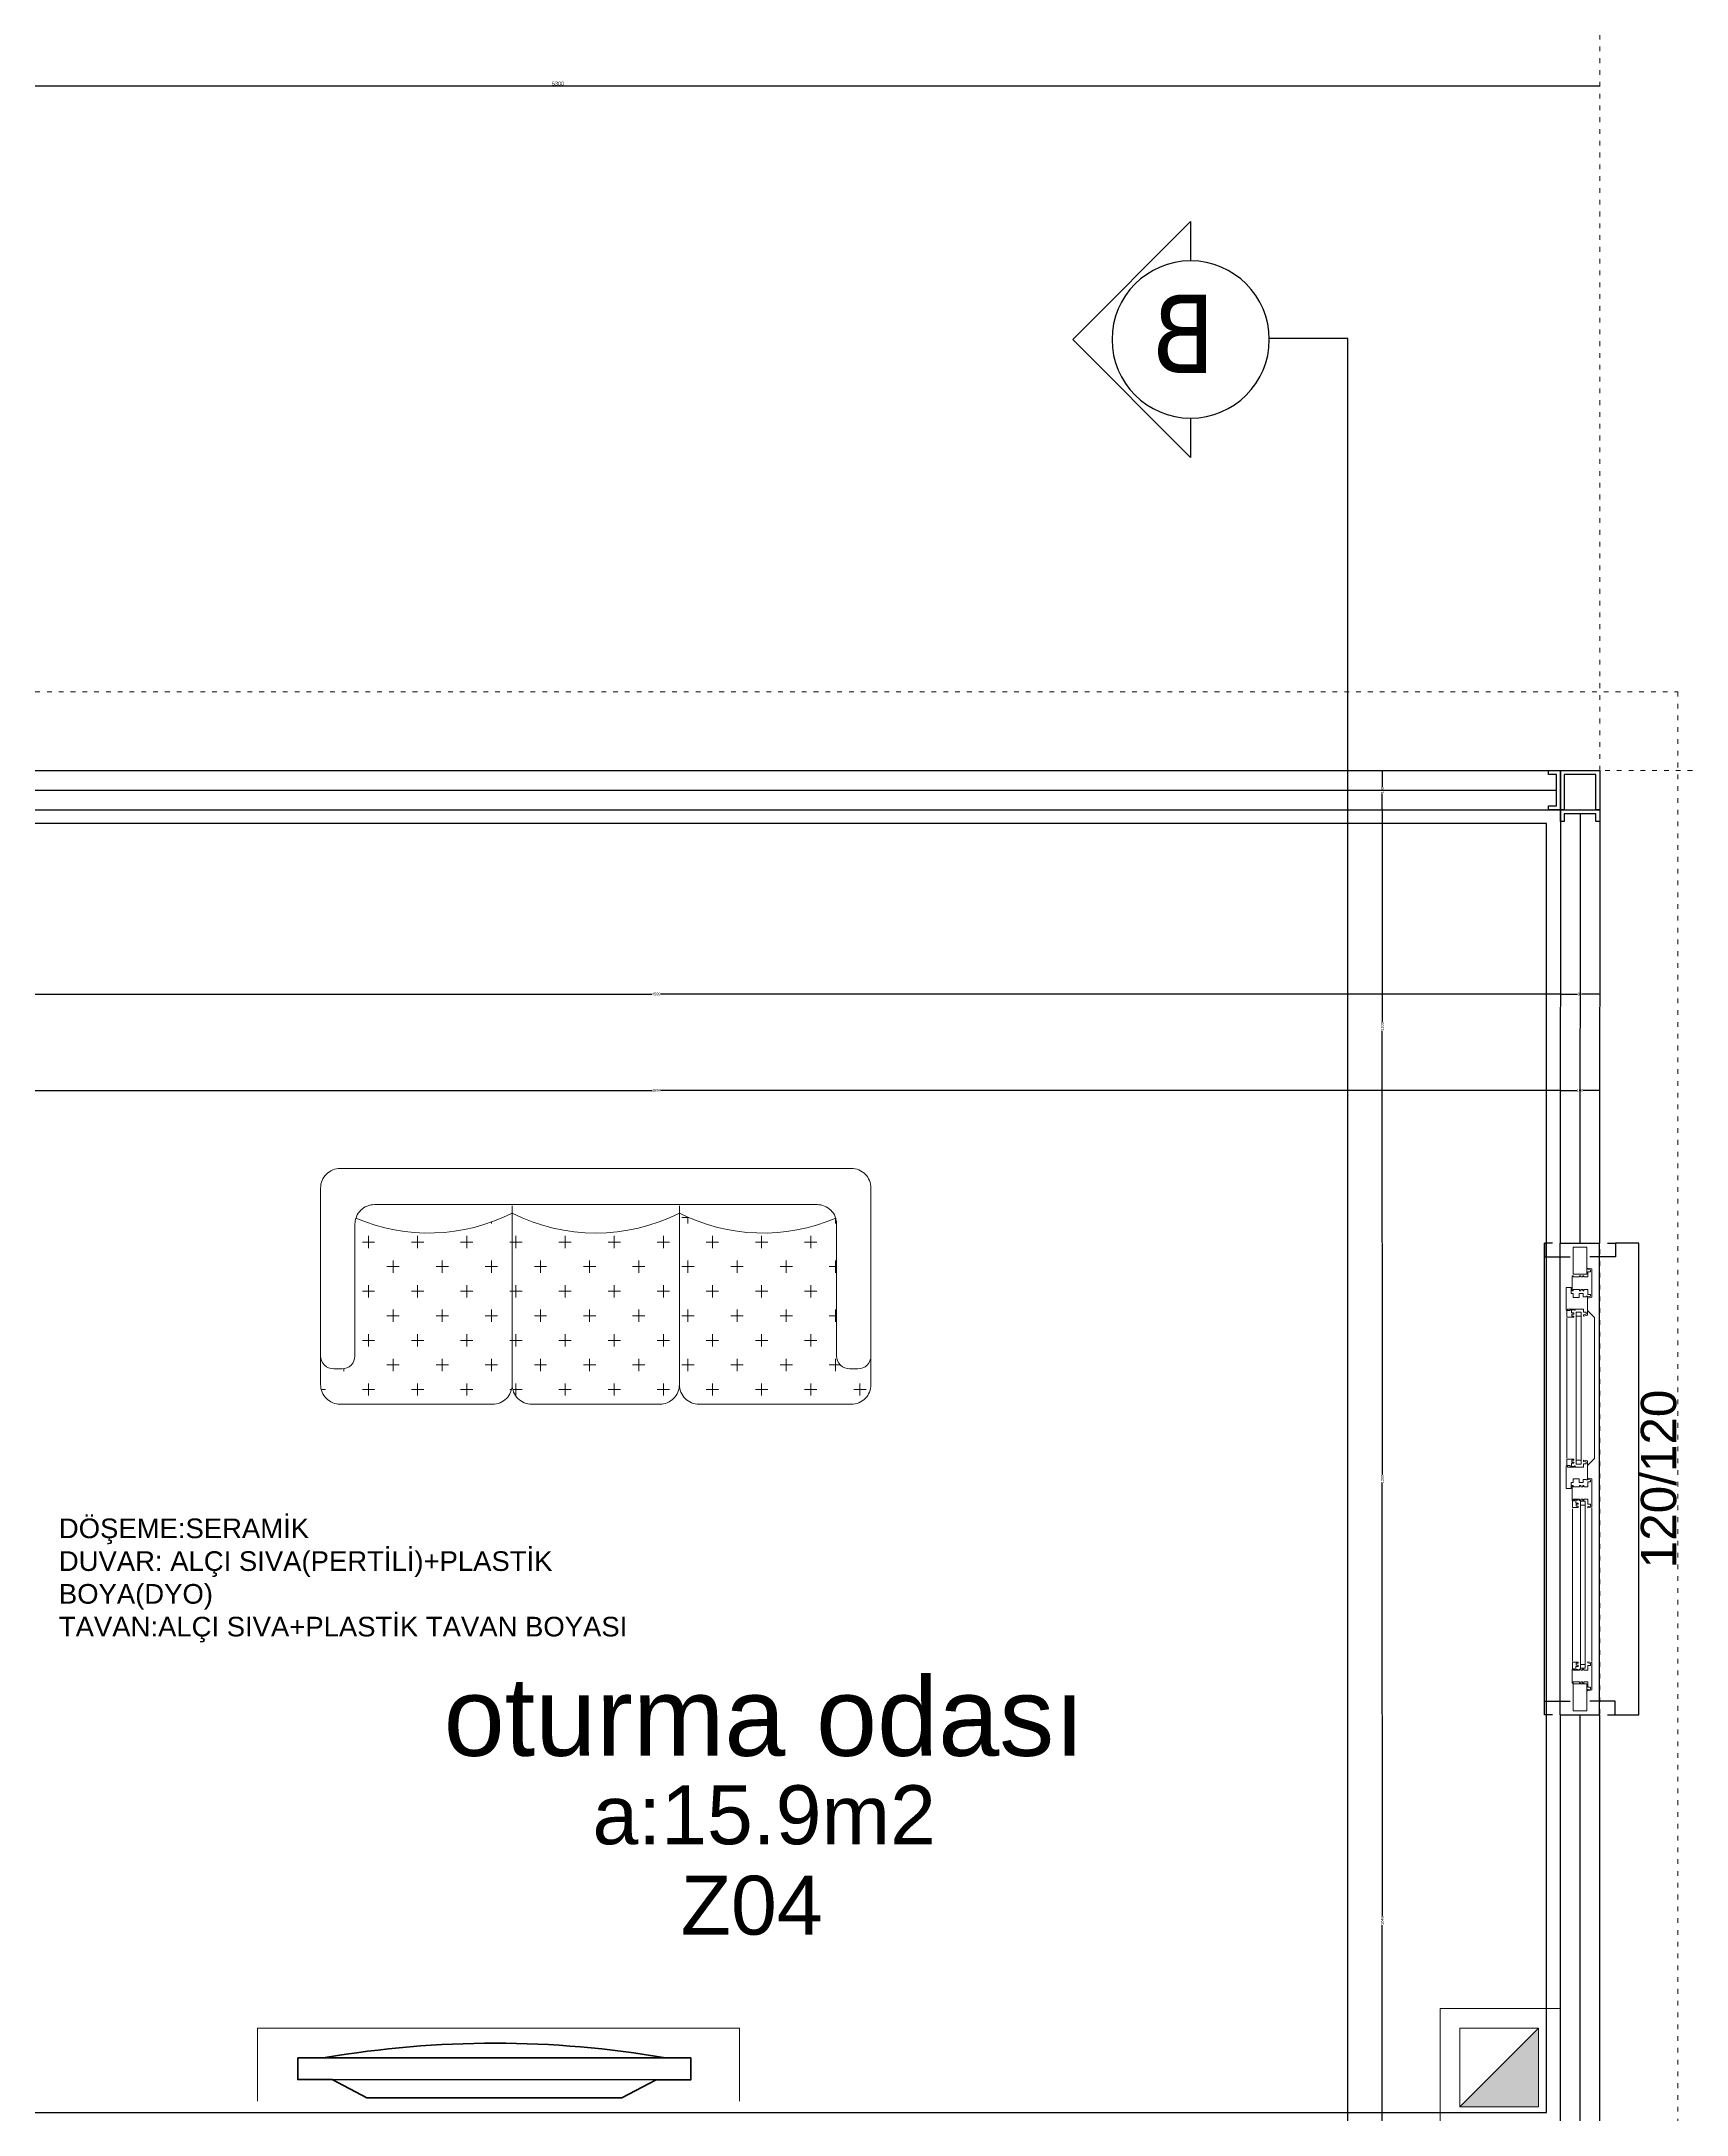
# Model space of a CAD drawing. Header units: centimetres. Extents: x -373760 to 14750, y -122502 to 29584.
# Drawn here: x -283835 to -279651, y -72435 to -67161 of the extents above; entities that cross this region are included whole.
import ezdxf
from ezdxf.enums import TextEntityAlignment as Align

# ---------------------------------------------------------------- set-up
doc = ezdxf.new("R2010")
doc.units = ezdxf.units.CM
doc.linetypes.add('ACAD_ISO03W100', pattern=[30, 12, -18])
for name, color, linetype, lineweight in [('AKSLAR-P', 211, 'Continuous', 9), ('DOGRAMA', 4, 'Continuous', 20), ('duvar', 10, 'Continuous', 25), ('KESİT CIZGILERİ-P', 35, 'Continuous', 25), ('PENCERE', 5, 'Continuous', 13), ('plan', 7, 'Continuous', 40), ('plan tefriş', 7, 'Continuous', 5), ('TEFRIS -P', 173, 'Continuous', 9), ('ÖLÇÜ', 3, 'Continuous', 25), ('Ölçü iç KGK', 124, 'Continuous', 20)]:
    doc.layers.add(name, color=color, linetype=linetype, lineweight=lineweight)
for name, color, linetype in [('alan', 7, 'Continuous'), ('duvar-kesim', 7, 'Continuous'), ('Kolon', 7, 'Continuous'), ('mahal', 7, 'Continuous'), ('MERDİVEN1', 9, 'Continuous'), ('Oda', 7, 'Continuous'), ('penc-yazi', 7, 'Continuous'), ('siva', 121, 'Continuous'), ('TASYUNU-P', 40, 'Continuous'), ('TEFRIS', 11, 'Continuous')]:
    doc.layers.add(name, color=color, linetype=linetype)
doc.styles.add('15 LİK', font='tahoma.ttf', dxfattribs={"height": 15})
doc.styles.get("Standard").update_dxf_attribs({"font": 'arial.ttf'})
doc.linetypes.add('BATTING', pattern='A,0.00254,-2.54,[134,ltypeshp.shx,S=2.54,R=0,X=-2.54,Y=0],-5.08,[134,ltypeshp.shx,S=2.54,R=180,X=2.54,Y=0],-2.54', length=10.16254)
doc.dimstyles.new('Aydın İç Ölçü', dxfattribs={"dimtxt": 7, "dimasz": 3, "dimexe": 0.18, "dimexo": 0.0625, "dimgap": 1, "dimtad": 0, "dimdec": 0, "dimzin": 0, "dimdsep": 46, "dimtxsty": 'Standard', "dimblk": 'DOT', "dimcen": 1, "dimse1": 1, "dimse2": 1, "dimclrd": 256, "dimclrt": 6, "dimadec": 0, "dimazin": 0, "dimtfac": 1, "dimtdec": 0, "dimtix": 1, "dimtofl": 0, "dimtmove": 0, "dimatfit": 3, "dimldrblk": 'DOT', "dimfxl": 1, "dimtolj": 1, "dimtzin": 0, "dimarcsym": 0})
doc.dimstyles.new('aydın ölçü', dxfattribs={"dimtxt": 10, "dimasz": 2.5, "dimexe": 5, "dimexo": 5, "dimtad": 1, "dimdec": 0, "dimtxsty": 'Standard', "dimblk": 'ARCHTICK', "dimcen": 2.5, "dimse1": 1, "dimse2": 1, "dimadec": 0, "dimazin": 0, "dimtfac": 1, "dimtdec": 0, "dimtix": 1, "dimtmove": 0, "dimatfit": 3, "dimfxl": 5, "dimfxlon": 1, "dimarcsym": 0})

# ---------------------------------------------------------------- blocks, each defined once
blk = doc.blocks.new('A$C3BC07BB8')
at = {"layer": 'TEFRIS', "lineweight": 40}
blk.add_lwpolyline([(0, 17.82), (14.08, 17.82), (28.15, 25.24), (131.85, 25.24), (145.92, 17.82), (160, 17.82)], dxfattribs=at)
blk.add_lwpolyline([(0, 8.91), (160, 8.91), (160, 17.82), (0, 17.82)], close=True, dxfattribs=at)
blk.add_arc((80.39, 410.32), 407.35, 260.20984, 279.79016, dxfattribs=at)
blk = doc.blocks.new('dfsscxvcvxvxcxv')
at = {"layer": 'plan', "lineweight": 5}
for p, q in [((56133.7, 958.81, 0.01), (56152.2, 958.83, 0.05)), ((56133.7, 836.28, -0.04), (56152.2, 836.29, 0.01))]:
    blk.add_line(p, q, dxfattribs=at)
at = {"layer": 'plan tefriş', "lineweight": 5, "extrusion": (0.00107, -3.26589e-05, 0.999999)}
blk.add_line((56133.7, 958.81, -0.05), (56133.7, 836.28, -0.04), dxfattribs=at)
at = {"layer": 'plan tefriş', "lineweight": 5, "extrusion": (0.00107, -3.26589e-05, 0.999999), "xscale": 0.6250000227301578, "yscale": 0.6250000227301578, "zscale": 0.6250000227301578, "rotation": 270.0292730947643}
blk.add_blockref('A$C3BC07BB8', (56135.57, 948.62, 60.02), dxfattribs=at)
blk = doc.blocks.new('fm-win2')
at = {"color": 8, "linetype": 'Continuous'}
for p, q in [((11, 1.37), (11, 0.17)), ((11, 1.37), (54.25, 1.37)), ((11, 0.17), (54.25, 0.17)), ((12, 1.37), (12, 0.17)), ((12.75, 3), (52.5, 3)), ((53.25, 1.37), (53.25, 0.17)), ((54.25, 1.37), (54.25, 0.17)), ((63.85, 0.28), (63.85, -0.92)), ((63.85, 0.28), (103.15, 0.28)), ((64.85, 0.28), (64.85, -0.92)), ((102.15, 0.28), (102.15, -0.92)), ((103.15, 0.28), (103.15, -0.92)), ((12.85, -1.85), (52.3, -1.85)), ((63.85, -0.92), (103.15, -0.92)), ((65.4, -3.35), (101.6, -3.35))]:
    blk.add_line(p, q, dxfattribs=at)
at = {"linetype": 'Continuous'}
for points in [[(7, -1.75), (0, -1.75), (0, 1.75), (7, 1.75)], [(7.5, -1.7), (7.5, -0.1), (7.2, -0.1), (7.2, 0.2), (7.5, 0.2), (7.5, 0.7), (7.2, 0.7), (7.2, 1), (7.5, 1), (7.5, 2), (6.16, 2), (6.16, 2.7), (5.65, 2.7), (5.51, 2), (5.2, 2), (5.4, 3), (12.5, 3), (12.7, 2), (12.39, 2), (12.25, 2.7), (11.74, 2.7), (11.74, 2), (10.5, 2), (10.5, 1), (10.8, 1), (10.8, 0.7), (10.5, 0.7), (10.5, 0.2), (10.8, 0.2), (10.8, -0.1), (10.5, -0.1), (10.5, -1.7), (10.8, -1.7), (10.8, -2), (7.2, -2), (7.2, -1.7)], [(58, 2), (59.24, 2), (59.24, 2.7), (59.75, 2.7), (59.89, 2), (60.2, 2), (60, 3), (52.75, 3), (52.55, 2), (52.86, 2), (53, 2.7), (53.51, 2.7), (53.51, 2), (54.75, 2), (54.75, 1), (54.45, 1), (54.45, 0.7), (54.75, 0.7), (54.75, 0.2), (54.45, 0.2), (54.45, -0.1), (54.75, -0.1), (54.75, -1.69), (54.45, -1.69), (54.45, -2), (58.3, -2), (58.3, -1.69), (58, -1.69), (58, -0.1), (58.3, -0.1), (58.3, 0.2), (58, 0.2), (58, 0.7), (58.3, 0.7), (58.3, 1), (58, 1)], [(63.05, -1.25), (63.05, 0.9), (63.89, 0.9), (63.89, 1.6), (64.4, 1.6), (64.54, 0.9), (64.85, 0.9), (64.65, 1.9), (59.75, 1.9), (59.75, 1.6), (59.85, 1.6), (59.85, 0.8), (59.05, 0.8), (59.05, -0.2), (60.05, -0.2), (60.05, -1.75), (59.05, -1.75), (59.05, -2.25), (57.5, -2.25), (57.5, -3.5), (63.35, -3.5), (63.35, -3.2), (63.05, -3.2), (63.05, -1.4), (63.35, -1.4), (63.35, -1.25)], [(103.95, -1.4), (103.65, -1.4), (103.65, -1.25), (103.95, -1.25), (103.95, 0.9), (103.11, 0.9), (103.11, 1.6), (102.6, 1.6), (102.46, 0.9), (102.15, 0.9), (102.35, 1.9), (107.25, 1.9), (107.25, 1.6), (107.15, 1.6), (107.15, 0.8), (107.95, 0.8), (107.95, -0.2), (106.95, -0.2), (106.95, -1.75), (107.95, -1.75), (107.95, -2.25), (109.5, -2.25), (109.5, -3.5), (103.65, -3.5), (103.65, -3.2), (103.95, -3.2)], [(109, 0.7), (108.7, 0.7), (108.7, 1), (109, 1), (109, 2), (107.76, 2), (107.76, 2.7), (107.25, 2.7), (107.11, 2), (106.8, 2), (107, 3), (114.35, 3), (114.55, 2), (114.24, 2), (114.1, 2.7), (113.59, 2.7), (113.59, 2), (112.25, 2), (112.25, 1), (112.55, 1), (112.55, 0.7), (112.25, 0.7), (112.25, 0.2), (112.55, 0.2), (112.55, -0.1), (112.25, -0.1), (112.25, -1.69), (112.55, -1.69), (112.55, -2), (108.7, -2), (108.7, -1.69), (109, -1.69), (109, -0.1), (108.7, -0.1), (108.7, 0.2), (109, 0.2)], [(113, -1.75), (120, -1.75), (120, 1.75), (113, 1.75)]]:
    blk.add_lwpolyline(points, close=True, dxfattribs=at)
at = {"color": 8, "linetype": 'Continuous'}
blk.add_lwpolyline([(63.45, 1.9), (65.25, 3.7), (101.75, 3.7), (103.55, 1.9)], dxfattribs=at)
for points in [[(10.9, -1.35), (10.9, -1.85), (12.6, -1.85), (12.6, -0.45), (12.3, -0.45), (12.3, -0.95), (11.8, -0.95), (11.8, -0.45), (11.5, -0.45), (11.5, -1.05), (10.7, -1.05), (10.7, -0.45), (10.6, -0.45), (10.6, -1.35)], [(54.35, -1.35), (54.35, -1.85), (52.65, -1.85), (52.65, -0.45), (52.95, -0.45), (52.95, -0.95), (53.45, -0.95), (53.45, -0.45), (53.75, -0.45), (53.75, -1.05), (54.55, -1.05), (54.55, -0.45), (54.65, -0.45), (54.65, -1.35)], [(63.15, -2.45), (63.45, -2.45), (63.45, -3.35), (65.15, -3.35), (65.15, -1.55), (64.85, -1.55), (64.85, -2.05), (64.35, -2.05), (64.35, -1.55), (64.05, -1.55), (64.05, -2.15), (63.25, -2.15), (63.25, -1.55), (63.15, -1.55)], [(103.85, -2.45), (103.55, -2.45), (103.55, -3.35), (101.85, -3.35), (101.85, -1.55), (102.15, -1.55), (102.15, -2.05), (102.65, -2.05), (102.65, -1.55), (102.95, -1.55), (102.95, -2.15), (103.75, -2.15), (103.75, -1.55), (103.85, -1.55)]]:
    blk.add_lwpolyline(points, close=True, dxfattribs=at)
blk = doc.blocks.new('kesit1')
at = {"layer": 'KESİT CIZGILERİ-P'}
blk.add_lwpolyline([(17117.75, 2365.46), (17117.75, 2355.46), (17147.75, 2385.46), (17117.75, 2415.46), (17117.75, 2405.46)], dxfattribs=at)
blk.add_lwpolyline([(17117.75, 2365.46), (17117.75, 2355.46), (17147.75, 2385.46), (17117.75, 2415.46), (17117.75, 2405.46)], dxfattribs=at)
blk.add_circle((17117.75, 2385.46), 20, dxfattribs=at)
blk.add_circle((17117.75, 2385.46), 20, dxfattribs=at)
at = {"layer": 'KESİT CIZGILERİ-P', "insert": (17111.54, 2376.91), "char_height": 20, "attachment_point": 7, "style": '15 LİK'}
blk.add_mtext('B', dxfattribs=at)
blk.add_mtext('B', dxfattribs=at)
blk = doc.blocks.new('jhgjghjgh')
at = {"layer": 'KESİT CIZGILERİ-P'}
blk.add_lwpolyline([(-2651.12, 3378.63), (-2671.12, 3378.63), (-2671.12, 4794.58), (-2650.9, 4794.58)], dxfattribs=at)
at = {"layer": 'MERDİVEN1'}
blk.add_blockref('kesit1', (-19748.87, 2408.89), dxfattribs=at)
blk = doc.blocks.new('_ArchTick')
at = {"color": 0, "linetype": 'ByBlock', "const_width": 0.15}
blk.add_lwpolyline([(-0.5, -0.5), (0.5, 0.5)], dxfattribs=at)
blk = doc.blocks.new('*D376')
at = {"layer": 'Defpoints', "color": 0, "ltscale": 0.5, "transparency": 16777216}
for p in [(-279871.5, -67273.4), (-285171.1, -69015.3), (-279871.5, -69015.3)]:
    blk.add_point(p, dxfattribs=at)
at = {"layer": 'Ölçü iç KGK', "color": 0, "lineweight": -2, "ltscale": 0.5, "transparency": 16777216}
blk.add_line((-285171.1, -67273.4), (-279871.5, -67273.4), dxfattribs=at)
at = {"layer": 'Ölçü iç KGK', "color": 0, "lineweight": -2, "ltscale": 0.5, "transparency": 16777216, "xscale": 2.5, "yscale": 2.5, "zscale": 2.5, "rotation": 180}
blk.add_blockref('_ArchTick', (-285171.1, -67273.4), dxfattribs=at)
at = {"layer": 'Ölçü iç KGK', "color": 0, "lineweight": -2, "ltscale": 0.5, "transparency": 16777216, "xscale": 2.5, "yscale": 2.5, "zscale": 2.5}
blk.add_blockref('_ArchTick', (-279871.5, -67273.4), dxfattribs=at)
at = {"layer": 'Ölçü iç KGK', "color": 0, "lineweight": -2, "ltscale": 0.5, "transparency": 16777216, "insert": (-282521.3, -67267.7), "char_height": 10, "attachment_point": 5}
blk.add_mtext('5300', dxfattribs=at)
blk = doc.blocks.new('*D377')
at = {"layer": 'Defpoints', "color": 0, "ltscale": 0.5, "transparency": 16777216}
for p in [(-279871.5, -69015.3), (-279871.6, -70217.7), (-278238.5, -70217.7)]:
    blk.add_point(p, dxfattribs=at)
at = {"layer": 'Ölçü iç KGK', "color": 0, "lineweight": -2, "ltscale": 0.5, "transparency": 16777216}
blk.add_line((-278238.5, -69015.3), (-278238.5, -70217.7), dxfattribs=at)
at = {"layer": 'Ölçü iç KGK', "color": 0, "lineweight": -2, "ltscale": 0.5, "transparency": 16777216, "xscale": 2.5, "yscale": 2.5, "zscale": 2.5}
for p, rotation in [((-278238.5, -69015.3), 90), ((-278238.5, -70217.7), 270)]:
    blk.add_blockref('_ArchTick', p, dxfattribs=dict(at, rotation=rotation))
at = {"layer": 'Ölçü iç KGK', "color": 0, "lineweight": -2, "ltscale": 0.5, "transparency": 16777216, "insert": (-278244.3, -69616.5), "char_height": 10, "attachment_point": 5, "rotation": 90}
blk.add_mtext('1202', dxfattribs=at)
blk = doc.blocks.new('*D378')
at = {"layer": 'Defpoints', "color": 0, "ltscale": 0.5, "transparency": 16777216}
for p in [(-279871.6, -70217.7), (-279871.8, -71417.7), (-278238.5, -71417.7)]:
    blk.add_point(p, dxfattribs=at)
at = {"layer": 'Ölçü iç KGK', "color": 0, "lineweight": -2, "ltscale": 0.5, "transparency": 16777216}
blk.add_line((-278238.5, -70217.7), (-278238.5, -71417.7), dxfattribs=at)
at = {"layer": 'Ölçü iç KGK', "color": 0, "lineweight": -2, "ltscale": 0.5, "transparency": 16777216, "xscale": 2.5, "yscale": 2.5, "zscale": 2.5}
for p, rotation in [((-278238.5, -70217.7), 90), ((-278238.5, -71417.7), 270)]:
    blk.add_blockref('_ArchTick', p, dxfattribs=dict(at, rotation=rotation))
at = {"layer": 'Ölçü iç KGK', "color": 0, "lineweight": -2, "ltscale": 0.5, "transparency": 16777216, "insert": (-278244.3, -70817.7), "char_height": 10, "attachment_point": 5, "rotation": 90}
blk.add_mtext('1200', dxfattribs=at)
blk = doc.blocks.new('*D379')
at = {"layer": 'Defpoints', "color": 0, "ltscale": 0.5, "transparency": 16777216}
for p in [(-279871.8, -71417.7), (-279872, -73222.2), (-278238.5, -73222.2)]:
    blk.add_point(p, dxfattribs=at)
at = {"layer": 'Ölçü iç KGK', "color": 0, "lineweight": -2, "ltscale": 0.5, "transparency": 16777216}
blk.add_line((-278238.5, -71417.7), (-278238.5, -73222.2), dxfattribs=at)
at = {"layer": 'Ölçü iç KGK', "color": 0, "lineweight": -2, "ltscale": 0.5, "transparency": 16777216, "xscale": 2.5, "yscale": 2.5, "zscale": 2.5}
for p, rotation in [((-278238.5, -71417.7), 90), ((-278238.5, -73222.2), 270)]:
    blk.add_blockref('_ArchTick', p, dxfattribs=dict(at, rotation=rotation))
at = {"layer": 'Ölçü iç KGK', "color": 0, "lineweight": -2, "ltscale": 0.5, "transparency": 16777216, "insert": (-278244.3, -72319.9), "char_height": 10, "attachment_point": 5, "rotation": 90}
blk.add_mtext('1804', dxfattribs=at)
blk = doc.blocks.new('_Dot')
at = {"color": 0, "linetype": 'ByBlock', "lineweight": -2}
blk.add_line((-0.5, 0), (-1, 0), dxfattribs=at)
at = {"color": 0, "linetype": 'ByBlock', "const_width": 0.5}
blk.add_lwpolyline([(-0.25, 0, 1), (0.25, 0, 1)], format="xyb", close=True, dxfattribs=at)
blk = doc.blocks.new('*D395')
at = {"layer": 'Defpoints', "color": 0, "ltscale": 0.5, "transparency": 16777216}
for p in [(-284570.8, -69829.3), (-279971.6, -69829.3), (-279971.6, -69830.8)]:
    blk.add_point(p, dxfattribs=at)
at = {"layer": 'Ölçü iç KGK', "lineweight": -2, "ltscale": 0.5, "transparency": 16777216}
for p, q in [((-284567.8, -69829.3), (-282282.8, -69829.3)), ((-279974.6, -69829.3), (-282259.6, -69829.3))]:
    blk.add_line(p, q, dxfattribs=at)
at = {"layer": 'Ölçü iç KGK', "lineweight": -2, "ltscale": 0.5, "transparency": 16777216, "xscale": 3, "yscale": 3, "zscale": 3, "rotation": 180}
blk.add_blockref('_Dot', (-284570.8, -69829.3), dxfattribs=at)
at = {"layer": 'Ölçü iç KGK', "lineweight": -2, "ltscale": 0.5, "transparency": 16777216, "xscale": 3, "yscale": 3, "zscale": 3}
blk.add_blockref('_Dot', (-279971.6, -69829.3), dxfattribs=at)
at = {"layer": 'Ölçü iç KGK', "color": 6, "lineweight": -2, "ltscale": 0.5, "transparency": 16777216, "insert": (-282271.2, -69829.3), "char_height": 7, "attachment_point": 5}
blk.add_mtext('\\A1;4599', dxfattribs=at)
blk = doc.blocks.new('*D396')
at = {"layer": 'Defpoints', "color": 0, "ltscale": 0.5, "transparency": 16777216}
for p in [(-279971.6, -69830.8), (-279871.5, -69829.3), (-279871.5, -69829.3)]:
    blk.add_point(p, dxfattribs=at)
at = {"layer": 'Ölçü iç KGK', "lineweight": -2, "ltscale": 0.5, "transparency": 16777216}
for p, q in [((-279968.6, -69829.3), (-279929.9, -69829.3)), ((-279874.5, -69829.3), (-279913.1, -69829.3))]:
    blk.add_line(p, q, dxfattribs=at)
at = {"layer": 'Ölçü iç KGK', "lineweight": -2, "ltscale": 0.5, "transparency": 16777216, "xscale": 3, "yscale": 3, "zscale": 3, "rotation": 180}
blk.add_blockref('_Dot', (-279971.6, -69829.3), dxfattribs=at)
at = {"layer": 'Ölçü iç KGK', "lineweight": -2, "ltscale": 0.5, "transparency": 16777216, "xscale": 3, "yscale": 3, "zscale": 3}
blk.add_blockref('_Dot', (-279871.5, -69829.3), dxfattribs=at)
at = {"layer": 'Ölçü iç KGK', "color": 6, "lineweight": -2, "ltscale": 0.5, "transparency": 16777216, "insert": (-279921.5, -69829.3), "char_height": 7, "attachment_point": 5}
blk.add_mtext('\\A1;100', dxfattribs=at)
blk = doc.blocks.new('Sofa3')
at = {"color": 33}
for p, q in [((-68.75, 56.25), (-65.62, 56.25)), ((-67.19, 54.69), (-67.19, 57.81)), ((-56.25, 56.25), (-53.12, 56.25)), ((-54.69, 54.69), (-54.69, 57.81)), ((-43.75, 56.25), (-40.62, 56.25)), ((-42.19, 54.69), (-42.19, 57.81)), ((-31.25, 56.25), (-28.12, 56.25)), ((-29.69, 54.69), (-29.69, 57.81)), ((-18.75, 56.25), (-15.62, 56.25)), ((-17.19, 54.69), (-17.19, 57.81)), ((-6.25, 56.25), (-3.13, 56.25)), ((-4.69, 54.69), (-4.69, 57.81)), ((6.25, 56.25), (9.37, 56.25)), ((7.81, 54.69), (7.81, 57.81)), ((18.75, 56.25), (21.11, 56.25)), ((20.31, 54.69), (20.31, 57.81)), ((21.43, 56.25), (21.88, 56.25)), ((31.25, 56.25), (34.38, 56.25)), ((32.81, 54.69), (32.81, 57.81)), ((43.75, 56.25), (46.88, 56.25)), ((45.31, 54.69), (45.31, 57.81)), ((56.25, 56.25), (59.38, 56.25)), ((57.81, 54.69), (57.81, 57.81)), ((68.75, 56.25), (69.84, 56.25)), ((-62.21, 50), (-59.38, 50)), ((-60.94, 48.44), (-60.94, 51.56)), ((-50, 50), (-46.88, 50)), ((-48.44, 48.44), (-48.44, 51.56)), ((-37.5, 50), (-34.38, 50)), ((-35.94, 48.44), (-35.94, 51.56)), ((-25, 50), (-21.88, 50)), ((-23.44, 48.44), (-23.44, 51.56)), ((-12.5, 50), (-9.38, 50)), ((-10.94, 48.44), (-10.94, 51.56)), ((0, 50), (3.12, 50)), ((1.56, 48.44), (1.56, 51.56)), ((12.5, 50), (15.62, 50)), ((14.06, 48.44), (14.06, 51.56)), ((25, 50), (28.12, 50)), ((26.56, 48.44), (26.56, 51.56)), ((37.5, 50), (40.62, 50)), ((39.06, 48.44), (39.06, 51.56)), ((50, 50), (53.12, 50)), ((51.56, 48.44), (51.56, 51.56)), ((64.06, 50.97), (64.06, 51.56)), ((-56.25, 43.75), (-53.12, 43.75)), ((-54.69, 42.19), (-54.69, 45.31)), ((-43.75, 43.75), (-40.62, 43.75)), ((-42.19, 42.19), (-42.19, 45.31)), ((-31.25, 43.75), (-28.12, 43.75)), ((-29.69, 42.19), (-29.69, 45.31)), ((-18.75, 43.75), (-15.62, 43.75)), ((-17.19, 42.19), (-17.19, 45.31)), ((-6.25, 43.75), (-3.13, 43.75)), ((-4.69, 42.19), (-4.69, 45.31)), ((6.25, 43.75), (9.37, 43.75)), ((7.81, 42.19), (7.81, 45.31)), ((18.75, 43.75), (21.27, 43.75)), ((20.31, 42.19), (20.31, 45.31)), ((21.27, 43.75), (21.88, 43.75)), ((31.25, 43.75), (34.38, 43.75)), ((32.81, 42.19), (32.81, 45.31)), ((43.75, 43.75), (46.88, 43.75)), ((45.31, 42.19), (45.31, 45.31)), ((56.25, 43.75), (59.38, 43.75)), ((57.81, 42.19), (57.81, 45.31)), ((-61.27, 37.5), (-59.38, 37.5)), ((-60.94, 35.94), (-60.94, 39.06)), ((-50, 37.5), (-46.88, 37.5)), ((-48.44, 35.94), (-48.44, 39.06)), ((-37.5, 37.5), (-34.38, 37.5)), ((-35.94, 35.94), (-35.94, 39.06)), ((-25, 37.5), (-21.88, 37.5)), ((-23.44, 35.94), (-23.44, 39.06)), ((-12.5, 37.5), (-9.38, 37.5)), ((-10.94, 35.94), (-10.94, 39.06)), ((0, 37.5), (3.12, 37.5)), ((1.56, 35.94), (1.56, 39.06)), ((12.5, 37.5), (15.62, 37.5)), ((14.06, 35.94), (14.06, 39.06)), ((25, 37.5), (28.12, 37.5)), ((26.56, 35.94), (26.56, 39.06)), ((37.5, 37.5), (40.62, 37.5)), ((39.06, 35.94), (39.06, 39.06)), ((50, 37.5), (53.12, 37.5)), ((51.56, 35.94), (51.56, 39.06)), ((-54.69, 29.69), (-54.69, 32.81)), ((-42.19, 29.69), (-42.19, 32.81)), ((-29.69, 29.69), (-29.69, 32.81)), ((-17.19, 29.69), (-17.19, 32.81)), ((-4.69, 29.69), (-4.69, 32.81)), ((7.81, 29.69), (7.81, 32.81)), ((20.31, 29.69), (20.31, 32.81)), ((32.81, 29.69), (32.81, 32.81)), ((45.31, 29.69), (45.31, 32.81)), ((57.81, 29.69), (57.81, 32.81)), ((-60.94, 23.44), (-60.94, 26.56)), ((-56.25, 31.25), (-53.12, 31.25)), ((-48.44, 23.44), (-48.44, 26.56)), ((-43.75, 31.25), (-40.62, 31.25)), ((-35.94, 23.44), (-35.94, 26.56)), ((-31.25, 31.25), (-28.12, 31.25)), ((-23.44, 23.44), (-23.44, 26.56)), ((-18.75, 31.25), (-15.62, 31.25)), ((-10.94, 23.44), (-10.94, 26.56)), ((-6.25, 31.25), (-3.13, 31.25)), ((1.56, 23.44), (1.56, 26.56)), ((6.25, 31.25), (9.37, 31.25)), ((14.06, 23.44), (14.06, 26.56)), ((18.75, 31.25), (21.27, 31.25)), ((21.27, 31.25), (21.88, 31.25)), ((26.56, 23.44), (26.56, 26.56)), ((31.25, 31.25), (34.38, 31.25)), ((39.06, 23.44), (39.06, 26.56)), ((43.75, 31.25), (46.88, 31.25)), ((51.56, 23.44), (51.56, 26.56)), ((56.25, 31.25), (59.38, 31.25)), ((-61.27, 25), (-59.38, 25)), ((-50, 25), (-46.88, 25)), ((-37.5, 25), (-34.38, 25)), ((-25, 25), (-21.88, 25)), ((-12.5, 25), (-9.38, 25)), ((0, 25), (3.12, 25)), ((12.5, 25), (15.62, 25)), ((25, 25), (28.12, 25)), ((37.5, 25), (40.62, 25)), ((50, 25), (53.12, 25)), ((-56.25, 18.75), (-53.12, 18.75)), ((-54.69, 17.19), (-54.69, 20.31)), ((-43.75, 18.75), (-40.62, 18.75)), ((-42.19, 17.19), (-42.19, 20.31)), ((-31.25, 18.75), (-28.12, 18.75)), ((-29.69, 17.19), (-29.69, 20.31)), ((-18.75, 18.75), (-15.62, 18.75)), ((-17.19, 17.19), (-17.19, 20.31)), ((-6.25, 18.75), (-3.13, 18.75)), ((-4.69, 17.19), (-4.69, 20.31)), ((6.25, 18.75), (9.37, 18.75)), ((7.81, 17.19), (7.81, 20.31)), ((18.75, 18.75), (21.27, 18.75)), ((20.31, 17.19), (20.31, 20.31)), ((21.27, 18.75), (21.88, 18.75)), ((31.25, 18.75), (34.38, 18.75)), ((32.81, 17.19), (32.81, 20.31)), ((43.75, 18.75), (46.88, 18.75)), ((45.31, 17.19), (45.31, 20.31)), ((56.25, 18.75), (59.38, 18.75)), ((57.81, 17.19), (57.81, 20.31)), ((-60.94, 12.71), (-60.94, 14.06)), ((-23.65, 12.5), (-21.88, 12.5)), ((-23.44, 12.4), (-23.44, 14.06)), ((26.56, 13.66), (26.56, 14.06))]:
    blk.add_line(p, q, dxfattribs=at)
blk.add_line((21.27, 9.52), (21.27, 55))
for points in [[(-21.27, 9.52), (-21.27, 55, 0.414214), (-26.27, 60), (-65, 60, 0.414214), (-70, 55), (-70, 5, 0.414214), (-65, 0), (65, 0, 0.414214), (70, 5), (70, 47.68, 0.414214), (66.67, 51.01), (64.6, 51.01, 0.414214), (61.27, 47.68), (61.27, 14.2, -0.414214), (56.27, 9.21), (-56.27, 9.21, -0.414214), (-61.27, 14.2), (-61.27, 47.68, 0.414214), (-64.6, 51.01), (-66.67, 51.01, 0.414214), (-70, 47.68)], [(-21.27, 55, -0.414214), (-16.27, 60), (16.27, 60, -0.414214), (21.27, 55, -0.414214), (26.27, 60), (65, 60, -0.414214), (70, 55), (70, 47.68)]]:
    blk.add_lwpolyline(points, format="xyb")
for centre, start, end in [((-42.54, -30.5), 63.0701, 113.1854), ((0, -30.5), 63.0701, 116.9299), ((42.54, -30.5), 66.8146, 116.9299)]:
    blk.add_arc(centre, 46.96, start, end)
blk = doc.blocks.new('FDGFDGFDGF')
at = {"layer": 'DOGRAMA'}
blk.add_hatch(color=256, dxfattribs=at).paths.add_polyline_path([(-13051.68, -9217.1), (-13031.68, -9217.1), (-13031.68, -9197.1)])
blk.add_line((-13051.68, -9217.1), (-13031.68, -9197.1), dxfattribs=at)
for points in [[(-13026.13, -9222.1), (-13026.13, -9192.1), (-13056.68, -9192.1), (-13056.68, -9222.1)], [(-13031.68, -9217.1), (-13031.68, -9197.1), (-13051.68, -9197.1), (-13051.68, -9217.1)]]:
    blk.add_lwpolyline(points, close=True, dxfattribs=at)
blk = doc.blocks.new('*D451')
at = {"layer": 'Defpoints', "color": 0, "ltscale": 0.45, "transparency": 16777216}
for p in [(-277963.5, -69015.3), (-279872.3, -79268.6), (-277994.3, -79268.6)]:
    blk.add_point(p, dxfattribs=at)
at = {"layer": 'Ölçü iç KGK', "color": 0, "lineweight": -2, "ltscale": 0.45, "transparency": 16777216}
blk.add_line((-277994.3, -69015.3), (-277994.3, -79268.6), dxfattribs=at)
at = {"layer": 'Ölçü iç KGK', "color": 0, "lineweight": -2, "ltscale": 0.45, "transparency": 16777216, "xscale": 2.5, "yscale": 2.5, "zscale": 2.5}
for p, rotation in [((-277994.3, -69015.3), 90), ((-277994.3, -79268.6), 270)]:
    blk.add_blockref('_ArchTick', p, dxfattribs=dict(at, rotation=rotation))
at = {"layer": 'Ölçü iç KGK', "color": 0, "lineweight": -2, "ltscale": 0.45, "transparency": 16777216, "insert": (-278000.1, -74142), "char_height": 10, "attachment_point": 5, "rotation": 90}
blk.add_mtext('10253', dxfattribs=at)
blk = doc.blocks.new('*D478')
at = {"layer": 'Defpoints', "color": 0, "ltscale": 0.45, "transparency": 16777216}
for p in [(-284570.8, -69115.3), (-279971.5, -69115.3), (-279971.5, -69584.1)]:
    blk.add_point(p, dxfattribs=at)
at = {"layer": 'Ölçü iç KGK', "lineweight": -2, "ltscale": 0.45, "transparency": 16777216}
for p, q in [((-284567.8, -69584.1), (-282282.7, -69584.1)), ((-279974.5, -69584.1), (-282259.5, -69584.1))]:
    blk.add_line(p, q, dxfattribs=at)
at = {"layer": 'Ölçü iç KGK', "lineweight": -2, "ltscale": 0.45, "transparency": 16777216, "xscale": 3, "yscale": 3, "zscale": 3, "rotation": 180}
blk.add_blockref('_Dot', (-284570.8, -69584.1), dxfattribs=at)
at = {"layer": 'Ölçü iç KGK', "lineweight": -2, "ltscale": 0.45, "transparency": 16777216, "xscale": 3, "yscale": 3, "zscale": 3}
blk.add_blockref('_Dot', (-279971.5, -69584.1), dxfattribs=at)
at = {"layer": 'Ölçü iç KGK', "color": 6, "lineweight": -2, "ltscale": 0.45, "transparency": 16777216, "insert": (-282271.1, -69584.1), "char_height": 7, "attachment_point": 5}
blk.add_mtext('\\A1;4599', dxfattribs=at)
blk = doc.blocks.new('*D479')
at = {"layer": 'Defpoints', "color": 0, "ltscale": 0.45, "transparency": 16777216}
for p in [(-279971.5, -69115.3), (-279872.3, -69115.3), (-279872.3, -69584.1)]:
    blk.add_point(p, dxfattribs=at)
at = {"layer": 'Ölçü iç KGK', "lineweight": -2, "ltscale": 0.45, "transparency": 16777216}
for p, q in [((-279968.5, -69584.1), (-279927.9, -69584.1)), ((-279875.3, -69584.1), (-279915.9, -69584.1))]:
    blk.add_line(p, q, dxfattribs=at)
at = {"layer": 'Ölçü iç KGK', "lineweight": -2, "ltscale": 0.45, "transparency": 16777216, "xscale": 3, "yscale": 3, "zscale": 3, "rotation": 180}
blk.add_blockref('_Dot', (-279971.5, -69584.1), dxfattribs=at)
at = {"layer": 'Ölçü iç KGK', "lineweight": -2, "ltscale": 0.45, "transparency": 16777216, "xscale": 3, "yscale": 3, "zscale": 3}
blk.add_blockref('_Dot', (-279872.3, -69584.1), dxfattribs=at)
at = {"layer": 'Ölçü iç KGK', "color": 6, "lineweight": -2, "ltscale": 0.45, "transparency": 16777216, "insert": (-279921.9, -69584.1), "char_height": 7, "attachment_point": 5}
blk.add_mtext('\\A1;99', dxfattribs=at)
blk = doc.blocks.new('*D480')
at = {"layer": 'Defpoints', "color": 0, "ltscale": 0.45, "transparency": 16777216}
for p in [(-280325.4, -69015.3), (-280424.4, -69115.3), (-280325.4, -69115.3)]:
    blk.add_point(p, dxfattribs=at)
at = {"layer": 'Ölçü iç KGK', "lineweight": -2, "ltscale": 0.45, "transparency": 16777216}
for p, q in [((-280424.4, -69018.3), (-280424.4, -69057)), ((-280424.4, -69112.3), (-280424.4, -69073.7))]:
    blk.add_line(p, q, dxfattribs=at)
at = {"layer": 'Ölçü iç KGK', "lineweight": -2, "ltscale": 0.45, "transparency": 16777216, "xscale": 3, "yscale": 3, "zscale": 3}
for p, rotation in [((-280424.4, -69015.3), 90), ((-280424.4, -69115.3), 270)]:
    blk.add_blockref('_Dot', p, dxfattribs=dict(at, rotation=rotation))
at = {"layer": 'Ölçü iç KGK', "color": 6, "lineweight": -2, "ltscale": 0.45, "transparency": 16777216, "insert": (-280424.4, -69065.3), "char_height": 7, "attachment_point": 5, "rotation": 90}
blk.add_mtext('\\A1;100', dxfattribs=at)
blk = doc.blocks.new('*D481')
at = {"layer": 'Defpoints', "color": 0, "ltscale": 0.45, "transparency": 16777216}
for p in [(-280325.4, -69115.3), (-280424.4, -70217.7), (-279971.6, -70217.7)]:
    blk.add_point(p, dxfattribs=at)
at = {"layer": 'Ölçü iç KGK', "lineweight": -2, "ltscale": 0.45, "transparency": 16777216}
for p, q in [((-280424.4, -69118.3), (-280424.4, -69655.4)), ((-280424.4, -70214.7), (-280424.4, -69677.6))]:
    blk.add_line(p, q, dxfattribs=at)
at = {"layer": 'Ölçü iç KGK', "lineweight": -2, "ltscale": 0.45, "transparency": 16777216, "xscale": 3, "yscale": 3, "zscale": 3}
for p, rotation in [((-280424.4, -69115.3), 90), ((-280424.4, -70217.7), 270)]:
    blk.add_blockref('_Dot', p, dxfattribs=dict(at, rotation=rotation))
at = {"layer": 'Ölçü iç KGK', "color": 6, "lineweight": -2, "ltscale": 0.45, "transparency": 16777216, "insert": (-280424.4, -69666.5), "char_height": 7, "attachment_point": 5, "rotation": 90}
blk.add_mtext('\\A1;1102', dxfattribs=at)
blk = doc.blocks.new('*D482')
at = {"layer": 'Defpoints', "color": 0, "ltscale": 0.45, "transparency": 16777216}
for p in [(-279971.6, -70217.7), (-280424.4, -71417.7), (-279971.8, -71417.7)]:
    blk.add_point(p, dxfattribs=at)
at = {"layer": 'Ölçü iç KGK', "lineweight": -2, "ltscale": 0.45, "transparency": 16777216}
for p, q in [((-280424.4, -70220.7), (-280424.4, -70806.6)), ((-280424.4, -71414.7), (-280424.4, -70828.8))]:
    blk.add_line(p, q, dxfattribs=at)
at = {"layer": 'Ölçü iç KGK', "lineweight": -2, "ltscale": 0.45, "transparency": 16777216, "xscale": 3, "yscale": 3, "zscale": 3}
for p, rotation in [((-280424.4, -70217.7), 90), ((-280424.4, -71417.7), 270)]:
    blk.add_blockref('_Dot', p, dxfattribs=dict(at, rotation=rotation))
at = {"layer": 'Ölçü iç KGK', "color": 6, "lineweight": -2, "ltscale": 0.45, "transparency": 16777216, "insert": (-280424.4, -70817.7), "char_height": 7, "attachment_point": 5, "rotation": 90}
blk.add_mtext('\\A1;1200', dxfattribs=at)
blk = doc.blocks.new('*D483')
at = {"layer": 'Defpoints', "color": 0, "ltscale": 0.45, "transparency": 16777216}
for p in [(-279971.8, -71417.7), (-280424.4, -72465.3), (-279972, -72465.3)]:
    blk.add_point(p, dxfattribs=at)
at = {"layer": 'Ölçü iç KGK', "lineweight": -2, "ltscale": 0.45, "transparency": 16777216}
for p, q in [((-280424.4, -71420.7), (-280424.4, -71930.4)), ((-280424.4, -72462.3), (-280424.4, -71952.6))]:
    blk.add_line(p, q, dxfattribs=at)
at = {"layer": 'Ölçü iç KGK', "lineweight": -2, "ltscale": 0.45, "transparency": 16777216, "xscale": 3, "yscale": 3, "zscale": 3}
for p, rotation in [((-280424.4, -71417.7), 90), ((-280424.4, -72465.3), 270)]:
    blk.add_blockref('_Dot', p, dxfattribs=dict(at, rotation=rotation))
at = {"layer": 'Ölçü iç KGK', "color": 6, "lineweight": -2, "ltscale": 0.45, "transparency": 16777216, "insert": (-280424.4, -71941.5), "char_height": 7, "attachment_point": 5, "rotation": 90}
blk.add_mtext('\\A1;1048', dxfattribs=at)

msp = doc.modelspace()

# ---------------------------------------------------------------- linework, layer by layer
at = {"layer": 'AKSLAR-P', "linetype": 'ACAD_ISO03W100'}
for p, q in [((-279871.48, -66063.45), (-279871.48, -83872.12)), ((-293837.69, -69015.34), (-276960.19, -69015.34))]:
    msp.add_line(p, q, dxfattribs=at)
at = {"layer": 'AKSLAR-P', "color": 30, "linetype": 'ACAD_ISO03W100', "true_color": 0xf26722}
msp.add_lwpolyline([(-290570.84, -68815.34), (-279672.31, -68815.34), (-279672.31, -80815.34), (-290570.84, -80815.34)], close=True, dxfattribs=at)
at = {"layer": 'duvar'}
for p, q in [((-279971.48, -69015.34), (-279971.65, -70217.71)), ((-284570.81, -69115.34), (-279871.49, -69115.34)), ((-279971.83, -71417.71), (-279971.98, -72464.25))]:
    msp.add_line(p, q, dxfattribs=at)
at = {"layer": 'duvar', "lineweight": -2, "ltscale": 0.5}
for p, q in [((-279971.67, -70217.71), (-279871.63, -70217.73)), ((-279971.83, -71417.71), (-279871.79, -71417.73))]:
    msp.add_line(p, q, dxfattribs=at)
at = {"layer": 'duvar'}
for points in [[(-285171.14, -69015.34), (-279871.48, -69015.34), (-279871.63, -70217.73)], [(-279871.79, -71417.73), (-279872.04, -73222.16)]]:
    msp.add_lwpolyline(points, dxfattribs=at)
at = {"layer": 'duvar-kesim', "lineweight": -2, "ltscale": 0.5}
for p, q in [((-279971.83, -71417.71), (-279971.67, -70217.71)), ((-279871.79, -71417.73), (-279871.63, -70217.73))]:
    msp.add_line(p, q, dxfattribs=at)
at = {"layer": 'Kolon', "ltscale": 0.8}
for points in [[(-280001.49, -69025.34), (-280001.49, -69015.34), (-279971.49, -69015.34), (-279971.49, -69115.34), (-280001.49, -69115.34), (-280001.49, -69105.34), (-279981.49, -69105.34), (-279981.49, -69025.34), (-280001.49, -69025.34)], [(-279961.49, -69115.34), (-279971.49, -69115.34), (-279971.49, -69015.34), (-279871.49, -69015.34), (-279871.49, -69115.34), (-279881.49, -69115.34), (-279881.49, -69025.34), (-279961.49, -69025.34), (-279961.49, -69115.34)], [(-279961.49, -69145.34), (-279971.49, -69145.34), (-279971.49, -69115.34), (-279871.49, -69115.34), (-279871.49, -69145.34), (-279881.49, -69145.34), (-279881.49, -69125.34), (-279961.49, -69125.34), (-279961.49, -69145.34)]]:
    msp.add_lwpolyline(points, dxfattribs=at)
at = {"layer": 'PENCERE', "lineweight": -2, "ltscale": 0.5}
for points in [[(-280011.83, -71417.71), (-280011.67, -70217.71)], [(-279991.67, -70217.71), (-280011.67, -70217.71), (-280011.67, -70252.71), (-279946.65, -70252.72)], [(-279851.63, -70217.73), (-279831.63, -70217.73), (-279831.64, -70252.73), (-279896.65, -70252.72)], [(-279831.79, -71417.73), (-279771.79, -71417.74), (-279771.63, -70217.74), (-279831.63, -70217.73)], [(-279991.83, -71417.71), (-280011.83, -71417.71), (-280011.82, -71382.71), (-279946.8, -71382.72)], [(-279851.79, -71417.73), (-279831.79, -71417.73), (-279831.79, -71382.73), (-279896.8, -71382.72)]]:
    msp.add_lwpolyline(points, dxfattribs=at)
at = {"layer": 'siva', "lineweight": -2, "ltscale": 0.45}
msp.add_lwpolyline([(-280006.67, -70217.71), (-280006.5, -69150.34), (-284535.81, -69150.34), (-284535.81, -71342.99), (-284535.81, -71535.3), (-284535.81, -72429.25), (-280006.98, -72429.25), (-280006.83, -71417.71), (-280006.67, -70217.71, -0.0000062)], format="xyb", close=True, dxfattribs=at)
at = {"layer": 'TASYUNU-P', "linetype": 'BATTING', "lineweight": -2, "ltscale": 0.45}
for p, q in [((-284560.81, -69065.34), (-279981.49, -69065.34)), ((-279921.49, -69125.34), (-279921.63, -70217.72)), ((-279921.81, -71417.72), (-279921.81, -72464.25))]:
    msp.add_line(p, q, dxfattribs=at)

# ---------------------------------------------------------------- block references
at = {"layer": 'duvar', "xscale": -10, "yscale": 10, "zscale": 10}
msp.add_blockref('jhgjghjgh', (-307223.07, -115862.35), dxfattribs=at)
at = {"layer": 'PENCERE', "lineweight": -2, "ltscale": 0.5, "xscale": 9.83333333333333, "yscale": -10, "zscale": 9.83333333333333, "rotation": 89.99235273188405}
msp.add_blockref('fm-win2', (-279921.81, -71407.72), dxfattribs=at)
at = {"layer": 'plan', "lineweight": 5, "xscale": -10, "yscale": 10, "zscale": 10, "rotation": 90}
msp.add_blockref('dfsscxvcvxvxcxv', (-273696.96, 489121.61, -0.07), dxfattribs=at)
at = {"layer": 'TEFRIS -P', "xscale": 10, "yscale": 10, "zscale": 10, "rotation": 180}
msp.add_blockref('Sofa3', (-282425.02, -70027.63), dxfattribs=at)
at = {"layer": 'Ölçü iç KGK', "lineweight": -2, "xscale": 10, "yscale": 10, "zscale": 10}
msp.add_blockref('FDGFDGFDGF', (-149710.7, 19755.77), dxfattribs=at)

# ---------------------------------------------------------------- texts
at = {"layer": 'alan', "lineweight": -2, "ltscale": 0.5}
msp.add_text('a:15.9m2', height=150, dxfattribs=at).set_placement((-281996.69, -71747.16), align=Align.CENTER)
at = {"layer": 'mahal', "lineweight": -2, "ltscale": 0.5}
msp.add_text('oturma odası', height=200, dxfattribs=at).set_placement((-281996.69, -71522.16), align=Align.CENTER)
at = {"layer": 'Oda'}
msp.add_text('Z04', height=150, dxfattribs=at).set_placement((-282028.49, -71977.15), align=Align.CENTER)
at = {"layer": 'penc-yazi', "lineweight": -2, "ltscale": 0.5}
msp.add_text('120/120', height=90, rotation=89.99235, dxfattribs=at).set_placement((-279721.71, -70817.75), align=Align.MIDDLE_CENTER)
at = {"layer": 'ÖLÇÜ', "insert": (-283790.73, -70918.38), "char_height": 50, "attachment_point": 1}
msp.add_mtext_dynamic_manual_height_columns('DÖŞEME:SERAMİK \\PDUVAR: ALÇI SIVA(PERTİLİ)+PLASTİK BOYA(DYO)\\PTAVAN:ALÇI SIVA+PLASTİK TAVAN BOYASI', width=1522.1937, gutter_width=125, heights=[0], dxfattribs=at)

# ---------------------------------------------------------------- dimensions: what is measured, and where the dimension line sits
at = {"layer": 'Ölçü iç KGK', "lineweight": -2, "ltscale": 0.5}
dim = msp.add_linear_dim(base=(-279871.49, -67273.45), p1=(-285171.14, -69015.34), p2=(-279871.49, -69015.34), dimstyle='aydın ölçü', override={"dimtmove": 1}, dxfattribs=at)
dim.commit()
dim.dimension.update_dxf_attribs({"geometry": '*D376', "text_midpoint": (-282521.32, -67267.72)})
at = {"layer": 'Ölçü iç KGK', "lineweight": -2, "ltscale": 0.45}
for base, p1, p2, dimstyle, picture, middle in [((-280424.44, -69115.34), (-280325.35, -69015.34), (-280325.35, -69115.34), 'Aydın İç Ölçü', '*D480', (-280424.44, -69065.34)), ((-277994.34, -79268.61), (-277963.52, -69015.34), (-279872.31, -79268.61), 'aydın ölçü', '*D451', (-278000.07, -74141.98))]:
    dim = msp.add_linear_dim(base=base, p1=p1, p2=p2, angle=90, dimstyle=dimstyle, dxfattribs=at)
    dim.commit()
    dim.dimension.update_dxf_attribs({"geometry": picture, "text_midpoint": middle})
at = {"layer": 'Ölçü iç KGK', "lineweight": -2, "ltscale": 0.5}
dim = msp.add_linear_dim(base=(-278238.53, -70217.73), p1=(-279871.49, -69015.34), p2=(-279871.65, -70217.73), angle=90, dimstyle='aydın ölçü', dxfattribs=at)
dim.commit()
dim.dimension.update_dxf_attribs({"geometry": '*D377', "text_midpoint": (-278244.26, -69616.53)})
at = {"layer": 'Ölçü iç KGK', "lineweight": -2, "ltscale": 0.45}
for base, p1, p2, picture, middle in [((-279971.49, -69584.08), (-284570.81, -69115.34), (-279971.49, -69115.34), '*D478', (-282271.15, -69584.08)), ((-279872.31, -69584.08), (-279971.49, -69115.34), (-279872.31, -69115.34), '*D479', (-279921.9, -69584.08))]:
    dim = msp.add_linear_dim(base=base, p1=p1, p2=p2, dimstyle='Aydın İç Ölçü', override={"dimtmove": 1}, dxfattribs=at)
    dim.commit()
    dim.dimension.update_dxf_attribs({"geometry": picture, "text_midpoint": middle})
for base, p1, p2, picture, middle in [((-280424.44, -70217.71), (-280325.35, -69115.34), (-279971.65, -70217.71), '*D481', (-280424.44, -69666.53)), ((-280424.44, -71417.71), (-279971.65, -70217.71), (-279971.83, -71417.71), '*D482', (-280424.44, -70817.71)), ((-280424.44, -72465.27), (-279971.83, -71417.71), (-279971.96, -72465.27), '*D483', (-280424.44, -71941.49))]:
    dim = msp.add_linear_dim(base=base, p1=p1, p2=p2, angle=90, dimstyle='Aydın İç Ölçü', override={"dimtmove": 1}, dxfattribs=at)
    dim.commit()
    dim.dimension.update_dxf_attribs({"geometry": picture, "text_midpoint": middle})
at = {"layer": 'Ölçü iç KGK', "lineweight": -2, "ltscale": 0.5}
for base, p1, p2, picture, middle in [((-279971.59, -69829.32), (-284570.81, -69829.32), (-279971.59, -69830.78), '*D395', (-282271.2, -69829.32)), ((-279871.48, -69829.32), (-279971.59, -69830.78), (-279871.48, -69829.32), '*D396', (-279921.53, -69829.32))]:
    dim = msp.add_linear_dim(base=base, p1=p1, p2=p2, dimstyle='Aydın İç Ölçü', dxfattribs=at)
    dim.commit()
    dim.dimension.update_dxf_attribs({"geometry": picture, "text_midpoint": middle})
for base, p1, p2, picture, middle in [((-278238.53, -71417.73), (-279871.65, -70217.73), (-279871.79, -71417.73), '*D378', (-278244.26, -70817.73)), ((-278238.53, -73222.16), (-279871.79, -71417.73), (-279872.04, -73222.16), '*D379', (-278244.26, -72319.94))]:
    dim = msp.add_linear_dim(base=base, p1=p1, p2=p2, angle=90, dimstyle='aydın ölçü', override={"dimtmove": 1}, dxfattribs=at)
    dim.commit()
    dim.dimension.update_dxf_attribs({"geometry": picture, "text_midpoint": middle})

doc.saveas('drawing.dxf')
